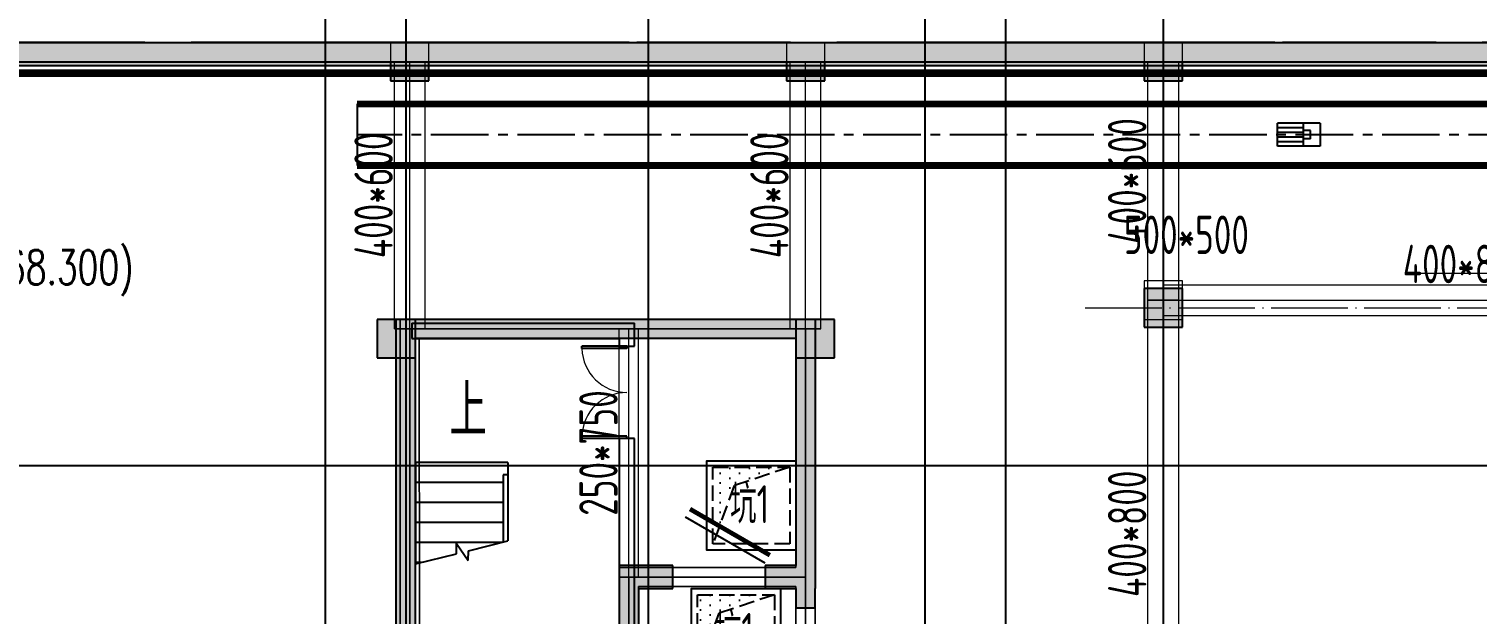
# Model space of a CAD drawing. Extents: x 369444 to 684549, y -549309 to 575337.
# Drawn here: x 541065 to 559906, y 463327 to 470932 of the extents above; entities that cross this region are included whole.
import ezdxf

# ---------------------------------------------------------------- set-up
doc = ezdxf.new("R2010")
doc.units = 0
doc.header["$LTSCALE"] = 1000
doc.header["$MEASUREMENT"] = 0
for name, pattern in [('CENTER2', [1.125, 0.75, -0.125, 0.125, -0.125]), ('DASH', [0.35, 0.25, -0.1]), ('DOTE', [2.42, 2, -0.2, 0.02, -0.2])]:
    doc.linetypes.add(name, pattern=pattern)
for name, color, linetype, lineweight, true_color in [('-1-0-1', 7, 'Continuous', 0, 0xc0c0c0), ('-1-1-2', 7, 'Continuous', 0, 0xc0c0c0), ('-2-0-1', 1, 'Continuous', 0, 0xff0000), ('-2-1-2', 9, 'Continuous', 0, 0x808080), ('1-6-1', 7, 'Continuous', 0, 0x55ff55), ('1-6-2', 7, 'Continuous', 0, 0x55ff55), ('11-6-1', 2, 'Continuous', 0, 0xffff00), ('11-6-2', 2, 'Continuous', 0, 0xffff00), ('11-6-5', 2, 'Continuous', 0, 0xffff00), ('12-6-1', 4, 'Continuous', 0, 0x00ffff), ('12-6-2', 4, 'Continuous', 0, 0x00ffff), ('12-6-5', 4, 'Continuous', 0, 0x00ffff)]:
    doc.layers.add(name, color=color, linetype=linetype, lineweight=lineweight, true_color=true_color)
for name, color, linetype in [('A-WALL-HATCH', 8, 'Continuous'), ('AIRD-PLUM', 122, 'Continuous'), ('COLUMN', 9, 'Continuous'), ('DIM_SYMB', 3, 'Continuous'), ('DOTE', 1, 'Continuous'), ('DUCT-排烟中心线', 5, 'CENTER2'), ('DUCT-排烟管', 2, 'Continuous'), ('DUCT-排烟管端线', 4, 'Continuous'), ('HS-A-轮廓线-地下室', 3, 'DASH'), ('PUB_HATCH', 8, 'Continuous'), ('STAIR', 2, 'Continuous'), ('WALL', 9, 'Continuous'), ('WINDOW', 4, 'Continuous'), ('二期轮廓线', 8, 'DASH'), ('填充', 8, 'Continuous'), ('文字', 2, 'Continuous'), ('景观场地标高', 4, 'Continuous'), ('防火分区线', 7, 'Continuous'), ('风管标注', 3, 'Continuous')]:
    doc.layers.add(name, color=color, linetype=linetype)
doc.layers.add('DOTE2', color=122, linetype='DOTE', lineweight=9)
doc.styles.add('_TCH_DIM', font='SIMPLEX', dxfattribs={"bigfont": 'GBCBIG'})
doc.styles.add('yjkcad', font='yjkeng.shx', dxfattribs={"width": 0.7, "height": 250, "bigfont": 'yjkchn.shx'})
doc.styles.add('说明', font='TSSDENG', dxfattribs={"width": 0.7, "bigfont": 'HZTXT'})

# ---------------------------------------------------------------- blocks, each defined once
blk = doc.blocks.new('$DorLib2D$00000002')
for p, q in [((-0.5, 0), (-0.5, 0.4875)), ((-0.475, 0.4875), (-0.5, 0.4875)), ((-0.475, 0), (-0.475, 0.4875)), ((0.475, 0), (0.475, 0.4875)), ((0.475, 0.4875), (0.5, 0.4875)), ((0.5, 0), (0.5, 0.4875)), ((-0.5, 0), (-0.475, 0)), ((0.5, 0), (0.475, 0))]:
    blk.add_line(p, q)
at = {"lineweight": 13}
for centre, start, end in [((-0.4875, 0), 0, 88.53072), ((0.4875, 0), 91.46928, 180)]:
    blk.add_arc(centre, 0.4875, start, end, dxfattribs=at)
blk = doc.blocks.new('$DorLib2D$00000191')
at = {"layer": 'WINDOW', "color": 0}
blk.add_line((-0.5, 0.15), (0.366, 0.65), dxfattribs=at)
at = {"layer": 'WINDOW', "color": 0, "const_width": 0.05}
blk.add_lwpolyline([(-0.55, 0.237), (0.316, 0.737)], dxfattribs=at)
blk = doc.blocks.new('JSK1000')
at = {"layer": 'AIRD-PLUM'}
h = blk.add_hatch(dxfattribs=at)
h.set_pattern_fill('DOTS', color=8, scale=80, style=0)
h.set_pattern_definition([(0, (-20, -20), (63.5, 127), [0, -127])])
h.paths.add_polyline_path([(80, 1080), (80, 80), (321, 803), (1080, 1080)])
at = {"layer": 'AIRD-PLUM', "ltscale": 0.25}
blk.add_lwpolyline([(0, 0), (1160, 0), (1160, 1160), (0, 1160)], close=True, dxfattribs=at)
at = {"layer": 'AIRD-PLUM', "color": 8, "linetype": 'DASH', "ltscale": 0.8}
blk.add_lwpolyline([(80, 80), (1080, 80), (1080, 1080), (80, 1080)], close=True, dxfattribs=at)
blk.add_lwpolyline([(80, 80), (321, 803), (1080, 1080)], dxfattribs=at)
blk = doc.blocks.new('A$C69B9310D')
at = {"layer": 'AIRD-PLUM', "xscale": -1, "rotation": 90}
blk.add_blockref('JSK1000', (1160, 1160), dxfattribs=at)
at = {"layer": '文字', "style": '说明', "width": 0.7}
blk.add_text('坑1', height=495, dxfattribs=at).set_placement((302, 350))
blk = doc.blocks.new('N-风管')
at = {"color": 0, "linetype": 'Continuous'}
for p, q in [((38489393820.127274, 3905564180.256581, 2600.00001), (38489393264.127274, 3905564180.256581, 2600.00001)), ((38489393606.289673, 3905564120.256581, 2600.00001), (38489393264.127274, 3905564120.256581, 2600.00001)), ((38489393606.289673, 3905564060.256581, 2600.00001), (38489393264.127274, 3905564060.256581, 2600.00001)), ((38489393606.289673, 3905564000.256581, 2600.00001), (38489393264.127274, 3905564000.256581, 2600.00001)), ((38489393606.289673, 3905563940.256581, 2600.00001), (38489393264.127274, 3905563940.256581, 2600.00001)), ((38489393696.917664, 3905564084.256581, 2600.00001), (38489393606.289673, 3905564084.256581, 2600.00001))]:
    blk.add_line(p, q, dxfattribs=at)
at = {"color": 0}
for p, q in [((38489393264.127274, 3905563880.256581, 2600.00001), (38489393264.127274, 3905564180.256581, 2600.00001)), ((38489393606.289673, 3905563880.256581, 2600.00001), (38489393606.289673, 3905564180.256581, 2600.00001)), ((38489393820.127274, 3905564180.256581, 2600.00001), (38489393820.127274, 3905563880.256581, 2600.00001)), ((38489393696.917664, 3905563976.256581, 2600.00001), (38489393606.289673, 3905563976.256581, 2600.00001)), ((38489393696.917664, 3905563976.256581, 2600.00001), (38489393696.917664, 3905564084.256581, 2600.00001)), ((38489393820.127274, 3905563880.256581, 2600.00001), (38489393264.127274, 3905563880.256581, 2600.00001))]:
    blk.add_line(p, q, dxfattribs=at)
at = {"layer": 'DUCT-排烟中心线', "color": 0}
blk.add_line((38489396500.724457, 3905564030.256581), (38489381290.127274, 3905564030.256581), dxfattribs=at)
at = {"layer": 'DUCT-排烟管', "color": 0, "const_width": 90}
for points in [[(38489396500.724457, 3905564430.256581), (38489381290.127274, 3905564430.256581)], [(38489381290.127274, 3905563630.256581), (38489396500.724457, 3905563630.256581)]]:
    blk.add_lwpolyline(points, dxfattribs=at)
at = {"layer": 'DUCT-排烟管端线', "color": 0}
blk.add_line((38489381290.127274, 3905564430.256581), (38489381290.127274, 3905563630.256581), dxfattribs=at)

msp = doc.modelspace()

# ---------------------------------------------------------------- hatches: boundary and pattern name
at = {"layer": 'A-WALL-HATCH'}
for points in [[(546269.7, 470256.6), (546269.7, 470756.6), (545769.7, 470756.6), (545769.7, 470256.6)], [(551419.7, 470256.9), (551419.7, 470756.9), (550919.7, 470756.9), (550919.7, 470256.9)], [(556074.7, 470256.9), (556074.7, 470756.9), (555574.7, 470756.9), (555574.7, 470256.9)], [(555574.7, 467057), (556074.7, 467057), (556074.7, 467557), (555574.7, 467557)], [(545594.7, 466657), (546094.7, 466657), (546094.7, 467157), (545594.7, 467157)], [(551044.7, 466657), (551544.7, 466657), (551544.7, 467157), (551044.7, 467157)]]:
    msp.add_hatch(color=256, dxfattribs=at).paths.add_polyline_path(points)
at = {"layer": 'PUB_HATCH'}
for points in [[(484428.7, 470517), (484558.7, 470457), (592974.6, 470457), (593274.6, 470757), (484408.7, 470757)], [(551044.7, 466907), (551294.7, 467157), (545844.7, 467157), (546094.7, 466907)], [(546044.7, 461656.9), (546094.7, 461806.9), (546094.7, 466907), (545844.7, 467157), (545844.7, 461556.9)], [(551294.7, 467157), (551044.7, 466907), (551044.7, 463957), (551128, 463757), (551294.7, 463657)], [(548994.7, 463657), (549444.7, 463657), (549444.7, 463957), (548744.7, 463957)], [(548994.7, 463657), (548744.7, 463957), (548744.7, 461807), (548994.7, 461557)], [(551044.7, 463957), (550644.7, 463957), (550644.7, 463657), (551044.7, 463657), (551128, 463757)], [(551044.7, 463657), (551044.7, 463407), (551294.7, 463407), (551294.7, 463657), (551128, 463757)]]:
    msp.add_hatch(color=256, dxfattribs=at).paths.add_polyline_path(points)
at = {"layer": 'PUB_HATCH', "linetype": 'ByBlock'}
for points in [[(545769.7, 470507), (545769.7, 470756.6), (546019.7, 470756.6), (546019.7, 470757), (538019.6, 470757), (538019.6, 470756.6), (538269.6, 470756.6), (538269.6, 470507)], [(550919.7, 470507), (550919.7, 470756.9), (551169.7, 470756.9), (551169.7, 470757), (546019.7, 470757), (546019.7, 470756.6), (546269.7, 470756.6), (546269.7, 470507)], [(555574.7, 470507), (555574.7, 470756.9), (555824.7, 470756.9), (555824.7, 470757), (551169.7, 470757), (551169.7, 470756.9), (551419.7, 470756.9), (551419.7, 470507)], [(563449.6, 470507), (563449.6, 470756.6), (563699.6, 470756.6), (563699.6, 470757), (555824.7, 470757), (555824.7, 470756.9), (556074.7, 470756.9), (556074.7, 470507)]]:
    msp.add_hatch(color=256, dxfattribs=at).paths.add_polyline_path(points)

# ---------------------------------------------------------------- linework, layer by layer
at = {"layer": '-1-0-1', "color": 0}
for p in [(546019.3, 470507.1, -3600), (551169.3, 470507.1, -3600), (555824.3, 470507.1, -3600), (555824.3, 467406.9, -3600), (546019.3, 467032.2, -3600), (548869.3, 467032.2, -3600), (551169.3, 467032.2, -3600), (548869.3, 463807.2, -3600), (551169.3, 463807.2, -3600)]:
    msp.add_point(p, dxfattribs=at)
at = {"layer": '-1-1-2', "color": 0}
for p, q in [((546019.3, 470507.1, -3600), (546019.3, 470507.1)), ((551169.3, 470507.1, -3600), (551169.3, 470507.1)), ((555824.3, 470507.1, -3600), (555824.3, 470507.1)), ((555824.3, 467406.9, -3600), (555824.3, 467406.9)), ((546019.3, 467032.2, -3600), (546019.3, 467032.2)), ((548869.3, 467032.2, -3600), (548869.3, 467032.2)), ((551169.3, 467032.2, -3600), (551169.3, 467032.2)), ((548869.3, 463807.2, -3600), (548869.3, 463807.2)), ((551169.3, 463807.2, -3600), (551169.3, 463807.2))]:
    msp.add_line(p, q, dxfattribs=at)
at = {"layer": '-2-0-1', "color": 0}
for p, q in [((538019.3, 470507.1, -3600), (546019.3, 470507.1, -3600)), ((546019.3, 467032.2, -3600), (546019.3, 470507.1, -3600)), ((546019.3, 470507.1, -3600), (551169.3, 470507.1, -3600)), ((551169.3, 467032.2, -3600), (551169.3, 470507.1, -3600)), ((551169.3, 470507.1, -3600), (555824.3, 470507.1, -3600)), ((555824.3, 467406.9, -3600), (555824.3, 470507.1, -3600)), ((555824.3, 470507.1, -3600), (563699.3, 470507.1, -3600)), ((555824.3, 461332.2, -3600), (555824.3, 467406.9, -3600)), ((555824.3, 467406.9, -3600), (563699.3, 467406.9, -3600)), ((546019.4, 461932.2, -3600), (546019.3, 467032.2, -3600)), ((546019.3, 467032.2, -3600), (548869.3, 467032.2, -3600)), ((548869.3, 463807.2, -3600), (548869.3, 467032.2, -3600)), ((548869.3, 467032.2, -3600), (551169.3, 467032.2, -3600)), ((551169.3, 463807.2, -3600), (551169.3, 467032.2, -3600)), ((548869.3, 461682.2, -3600), (548869.3, 463807.2, -3600)), ((548869.3, 463807.2, -3600), (551169.3, 463807.2, -3600)), ((551169.3, 461682.2, -3600), (551169.3, 463807.2, -3600))]:
    msp.add_line(p, q, dxfattribs=at)
at = {"layer": '-2-1-2', "color": 0}
for p, q in [((538019.3, 470507.1), (546019.3, 470507.1)), ((546019.3, 467032.2), (546019.3, 470507.1)), ((546019.3, 470507.1), (551169.3, 470507.1)), ((551169.3, 467032.2), (551169.3, 470507.1)), ((551169.3, 470507.1), (555824.3, 470507.1)), ((555824.3, 467406.9), (555824.3, 470507.1)), ((555824.3, 470507.1), (563699.3, 470507.1)), ((555824.3, 461332.2), (555824.3, 467406.9)), ((555824.3, 467406.9), (563699.3, 467406.9)), ((546019.4, 461932.2), (546019.3, 467032.2)), ((546019.3, 467032.2), (548869.3, 467032.2)), ((548869.3, 463807.2), (548869.3, 467032.2)), ((548869.3, 467032.2), (551169.3, 467032.2)), ((551169.3, 463807.2), (551169.3, 467032.2)), ((548869.3, 461682.2), (548869.3, 463807.2)), ((548869.3, 463807.2), (551169.3, 463807.2)), ((551169.3, 461682.2), (551169.3, 463807.2))]:
    msp.add_line(p, q, dxfattribs=at)
at = {"layer": '1-6-1', "color": 0}
for p, q in [((546019.3, 470757.1, -3600), (538019.3, 470757.1, -3600)), ((538019.3, 470757.1), (546019.3, 470757.1)), ((546019.3, 470757.1, -3600), (546019.3, 470757.1)), ((551169.3, 470757.1, -3600), (546019.3, 470757.1, -3600)), ((546019.3, 470757.1), (551169.3, 470757.1)), ((546019.3, 470757.1), (546019.3, 470757.1, -3600)), ((551169.3, 470757.1, -3600), (551169.3, 470757.1)), ((555824.3, 470757.1, -3600), (551169.3, 470757.1, -3600)), ((551169.3, 470757.1), (555824.3, 470757.1)), ((551169.3, 470757.1), (551169.3, 470757.1, -3600)), ((555824.3, 470757.1, -3600), (555824.3, 470757.1)), ((563699.3, 470757.1, -3600), (555824.3, 470757.1, -3600)), ((555824.3, 470757.1), (563699.3, 470757.1)), ((555824.3, 470757.1), (555824.3, 470757.1, -3600)), ((546019.3, 470457.1), (538019.3, 470457.1)), ((538019.3, 470457.1, -3600), (546019.3, 470457.1, -3600)), ((546019.3, 470457.1), (546019.3, 470457.1, -3600)), ((551169.3, 470457.1), (546019.3, 470457.1)), ((546019.3, 470457.1, -3600), (551169.3, 470457.1, -3600)), ((546019.3, 470457.1, -3600), (546019.3, 470457.1)), ((551169.3, 470457.1), (551169.3, 470457.1, -3600)), ((555824.3, 470457.1), (551169.3, 470457.1)), ((551169.3, 470457.1, -3600), (555824.3, 470457.1, -3600)), ((551169.3, 470457.1, -3600), (551169.3, 470457.1)), ((555824.3, 470457.1), (555824.3, 470457.1, -3600)), ((563699.3, 470457.1), (555824.3, 470457.1)), ((555824.3, 470457.1, -3600), (563699.3, 470457.1, -3600)), ((555824.3, 470457.1, -3600), (555824.3, 470457.1)), ((545894.3, 467157.2, -3600), (545894.4, 461932.2, -3600)), ((545894.3, 467157.2), (545894.3, 467157.2, -3600)), ((545894.4, 461932.2), (545894.3, 467157.2)), ((545894.3, 467157.2, -3600), (545894.3, 467157.2)), ((548869.3, 467157.2, -3600), (545894.3, 467157.2, -3600)), ((545894.3, 467157.2), (548869.3, 467157.2)), ((548869.3, 467157.2), (548869.3, 467157.2, -3600)), ((548869.3, 467157.2, -3600), (548869.3, 467157.2)), ((551294.3, 467157.2, -3600), (548869.3, 467157.2, -3600)), ((548869.3, 467157.2), (551294.3, 467157.2)), ((551294.3, 467157.2), (551294.3, 463807.2)), ((551294.3, 467157.2, -3600), (551294.3, 467157.2)), ((551294.3, 463807.2, -3600), (551294.3, 467157.2, -3600)), ((551294.3, 467157.2), (551294.3, 467157.2, -3600)), ((546144.3, 466907.2), (546144.4, 461932.2)), ((546144.3, 466907.2, -3600), (546144.3, 466907.2)), ((546144.4, 461932.2, -3600), (546144.3, 466907.2, -3600)), ((546144.3, 466907.2), (546144.3, 466907.2, -3600)), ((548869.3, 466907.2), (546144.3, 466907.2)), ((546144.3, 466907.2, -3600), (548869.3, 466907.2, -3600)), ((548869.3, 466907.2, -3600), (548869.3, 466907.2)), ((548869.3, 466907.2), (548869.3, 466907.2, -3600)), ((551044.3, 466907.2), (548869.3, 466907.2)), ((548869.3, 466907.2, -3600), (551044.3, 466907.2, -3600)), ((551044.3, 466907.2, -3600), (551044.3, 463932.2, -3600)), ((551044.3, 466907.2), (551044.3, 466907.2, -3600)), ((551044.3, 463932.2), (551044.3, 466907.2)), ((551044.3, 466907.2, -3600), (551044.3, 466907.2)), ((548744.3, 463932.2, -3600), (548744.3, 461807.2, -3600)), ((548744.3, 463932.2), (548744.3, 463932.2, -3600)), ((548744.3, 461807.2), (548744.3, 463932.2)), ((548744.3, 463932.2, -3600), (548744.3, 463932.2)), ((551044.3, 463932.2, -3600), (548744.3, 463932.2, -3600)), ((548744.3, 463932.2), (551044.3, 463932.2)), ((551044.3, 463932.2, -3600), (551044.3, 463932.2)), ((551044.3, 463932.2), (551044.3, 463932.2, -3600)), ((548994.3, 463682.2), (548994.3, 461807.2)), ((548994.3, 463682.2, -3600), (548994.3, 463682.2)), ((548994.3, 461807.2, -3600), (548994.3, 463682.2, -3600)), ((548994.3, 463682.2), (548994.3, 463682.2, -3600)), ((551044.3, 463682.2), (548994.3, 463682.2)), ((548994.3, 463682.2, -3600), (551044.3, 463682.2, -3600)), ((551044.3, 463682.2, -3600), (551044.3, 461807.2, -3600)), ((551044.3, 463682.2), (551044.3, 463682.2, -3600)), ((551044.3, 461807.2), (551044.3, 463682.2)), ((551044.3, 463682.2, -3600), (551044.3, 463682.2)), ((551294.3, 463807.2), (551294.3, 463807.2, -3600)), ((551294.3, 463807.2), (551294.3, 461682.2)), ((551294.3, 463807.2, -3600), (551294.3, 463807.2)), ((551294.3, 461682.2, -3600), (551294.3, 463807.2, -3600))]:
    msp.add_line(p, q, dxfattribs=at)
at = {"layer": '1-6-2', "color": 0}
for p, q in [((546019.3, 470507.1), (538019.3, 470507.1)), ((538019.3, 470507.1, -3600), (546019.3, 470507.1, -3600)), ((546019.3, 470507.1), (546019.3, 470507.1, -3600)), ((551169.3, 470507.1), (546019.3, 470507.1)), ((546019.3, 470507.1, -3600), (551169.3, 470507.1, -3600)), ((546019.3, 470507.1, -3600), (546019.3, 470507.1)), ((551169.3, 470507.1), (551169.3, 470507.1, -3600)), ((555824.3, 470507.1), (551169.3, 470507.1)), ((551169.3, 470507.1, -3600), (555824.3, 470507.1, -3600)), ((551169.3, 470507.1, -3600), (551169.3, 470507.1)), ((555824.3, 470507.1), (555824.3, 470507.1, -3600)), ((563699.3, 470507.1), (555824.3, 470507.1)), ((555824.3, 470507.1, -3600), (563699.3, 470507.1, -3600)), ((555824.3, 470507.1, -3600), (555824.3, 470507.1)), ((546019.3, 467032.2), (546019.4, 461932.2)), ((546019.3, 467032.2, -3600), (546019.3, 467032.2)), ((546019.4, 461932.2, -3600), (546019.3, 467032.2, -3600)), ((546019.3, 467032.2), (546019.3, 467032.2, -3600)), ((548869.3, 467032.2), (546019.3, 467032.2)), ((546019.3, 467032.2, -3600), (548869.3, 467032.2, -3600)), ((548869.3, 467032.2, -3600), (548869.3, 467032.2)), ((548869.3, 467032.2), (548869.3, 467032.2, -3600)), ((551169.3, 467032.2), (548869.3, 467032.2)), ((548869.3, 467032.2, -3600), (551169.3, 467032.2, -3600)), ((551169.3, 467032.2), (551169.3, 463807.2)), ((551169.3, 467032.2, -3600), (551169.3, 467032.2)), ((551169.3, 463807.2, -3600), (551169.3, 467032.2, -3600)), ((551169.3, 467032.2, -3600), (551169.3, 467032.2)), ((548869.3, 463807.2), (548869.3, 461682.2)), ((548869.3, 463807.2, -3600), (548869.3, 463807.2)), ((548869.3, 461682.2, -3600), (548869.3, 463807.2, -3600)), ((548869.3, 463807.2), (548869.3, 463807.2, -3600)), ((551169.3, 463807.2), (548869.3, 463807.2)), ((548869.3, 463807.2, -3600), (551169.3, 463807.2, -3600)), ((551169.3, 463807.2), (551169.3, 463807.2, -3600)), ((551169.3, 463807.2), (551169.3, 461682.2)), ((551169.3, 463807.2, -3600), (551169.3, 463807.2)), ((551169.3, 461682.2, -3600), (551169.3, 463807.2, -3600)), ((551169.3, 463807.2, -3600), (551169.3, 463807.2))]:
    msp.add_line(p, q, dxfattribs=at)
at = {"layer": '11-6-1', "color": 0}
for p, q in [((545769.3, 470757.1), (545769.3, 470257.1)), ((546269.3, 470757.1), (545769.3, 470757.1)), ((545769.3, 470757.1, -3600), (545769.3, 470257.1, -3600)), ((546269.3, 470757.1, -3600), (545769.3, 470757.1, -3600)), ((545769.3, 470757.1, -3600), (545769.3, 470757.1)), ((546269.3, 470257.1), (546269.3, 470757.1)), ((546269.3, 470257.1, -3600), (546269.3, 470757.1, -3600)), ((546269.3, 470757.1, -3600), (546269.3, 470757.1)), ((550919.3, 470757.1), (550919.3, 470257.1)), ((551419.3, 470757.1), (550919.3, 470757.1)), ((550919.3, 470757.1, -3600), (550919.3, 470257.1, -3600)), ((551419.3, 470757.1, -3600), (550919.3, 470757.1, -3600)), ((550919.3, 470757.1, -3600), (550919.3, 470757.1)), ((551419.3, 470257.1), (551419.3, 470757.1)), ((551419.3, 470257.1, -3600), (551419.3, 470757.1, -3600)), ((551419.3, 470757.1, -3600), (551419.3, 470757.1)), ((555574.3, 470757.1), (555574.3, 470257.1)), ((556074.3, 470757.1), (555574.3, 470757.1)), ((555574.3, 470757.1, -3600), (555574.3, 470257.1, -3600)), ((556074.3, 470757.1, -3600), (555574.3, 470757.1, -3600)), ((555574.3, 470757.1, -3600), (555574.3, 470757.1)), ((556074.3, 470257.1), (556074.3, 470757.1)), ((556074.3, 470257.1, -3600), (556074.3, 470757.1, -3600)), ((556074.3, 470757.1, -3600), (556074.3, 470757.1)), ((545769.3, 470257.1), (546269.3, 470257.1)), ((545769.3, 470257.1, -3600), (546269.3, 470257.1, -3600)), ((545769.3, 470257.1, -3600), (545769.3, 470257.1)), ((546269.3, 470257.1, -3600), (546269.3, 470257.1)), ((550919.3, 470257.1), (551419.3, 470257.1)), ((550919.3, 470257.1, -3600), (551419.3, 470257.1, -3600)), ((550919.3, 470257.1, -3600), (550919.3, 470257.1)), ((551419.3, 470257.1, -3600), (551419.3, 470257.1)), ((555574.3, 470257.1), (556074.3, 470257.1)), ((555574.3, 470257.1, -3600), (556074.3, 470257.1, -3600)), ((555574.3, 470257.1, -3600), (555574.3, 470257.1)), ((556074.3, 470257.1, -3600), (556074.3, 470257.1)), ((555574.3, 467656.9), (555574.3, 467156.9)), ((556074.3, 467656.9), (555574.3, 467656.9)), ((555574.3, 467656.9, -3600), (555574.3, 467156.9, -3600)), ((556074.3, 467656.9, -3600), (555574.3, 467656.9, -3600)), ((555574.3, 467656.9, -3600), (555574.3, 467656.9)), ((556074.3, 467156.9), (556074.3, 467656.9)), ((556074.3, 467156.9, -3600), (556074.3, 467656.9, -3600)), ((556074.3, 467656.9, -3600), (556074.3, 467656.9)), ((555574.3, 467156.9), (556074.3, 467156.9)), ((555574.3, 467156.9, -3600), (556074.3, 467156.9, -3600)), ((555574.3, 467156.9, -3600), (555574.3, 467156.9)), ((556074.3, 467156.9, -3600), (556074.3, 467156.9))]:
    msp.add_line(p, q, dxfattribs=at)
at = {"layer": '11-6-2', "color": 0}
for p, q in [((546019.3, 470507.1, -3600), (546019.3, 470507.1)), ((551169.3, 470507.1, -3600), (551169.3, 470507.1)), ((555824.3, 470507.1, -3600), (555824.3, 470507.1)), ((555824.3, 467406.9, -3600), (555824.3, 467406.9))]:
    msp.add_line(p, q, dxfattribs=at)
at = {"layer": '12-6-1', "color": 0}
for p, q in [((545819.3, 470507.1), (546219.3, 470507.1)), ((545819.3, 470507.1, -600), (545819.3, 470507.1)), ((546219.3, 470507.1, -600), (545819.3, 470507.1, -600)), ((545819.3, 467032.2), (545819.3, 470507.1)), ((545819.3, 467032.2, -600), (545819.3, 470507.1, -600)), ((546219.3, 470507.1), (546219.3, 470507.1, -600)), ((546219.3, 467032.2), (546219.3, 470507.1)), ((546219.3, 467032.2, -600), (546219.3, 470507.1, -600)), ((550969.3, 470507.1), (551369.3, 470507.1)), ((550969.3, 470507.1, -600), (550969.3, 470507.1)), ((551369.3, 470507.1, -600), (550969.3, 470507.1, -600)), ((550969.3, 467032.2), (550969.3, 470507.1)), ((550969.3, 467032.2, -600), (550969.3, 470507.1, -600)), ((551369.3, 470507.1), (551369.3, 470507.1, -600)), ((551369.3, 467032.2), (551369.3, 470507.1)), ((551369.3, 467032.2, -600), (551369.3, 470507.1, -600)), ((555624.3, 470507.1), (556024.3, 470507.1)), ((555624.3, 470507.1, -600), (555624.3, 470507.1)), ((556024.3, 470507.1, -600), (555624.3, 470507.1, -600)), ((555624.3, 467406.9), (555624.3, 470507.1)), ((555624.3, 467406.9, -600), (555624.3, 470507.1, -600)), ((556024.3, 470507.1), (556024.3, 470507.1, -600)), ((556024.3, 467406.9), (556024.3, 470507.1)), ((556024.3, 467406.9, -600), (556024.3, 470507.1, -600)), ((555824.3, 467606.9), (555824.3, 467206.9)), ((555824.3, 467606.9, -800), (555824.3, 467606.9)), ((555824.3, 467206.9, -800), (555824.3, 467606.9, -800)), ((555824.3, 467606.9), (563699.3, 467606.9)), ((555824.3, 467606.9, -800), (563699.3, 467606.9, -800)), ((555624.3, 467406.9), (556024.3, 467406.9)), ((555624.3, 467406.9, -800), (555624.3, 467406.9)), ((556024.3, 467406.9, -800), (555624.3, 467406.9, -800)), ((555624.3, 461332.2), (555624.3, 467406.9)), ((555624.3, 461332.2, -800), (555624.3, 467406.9, -800)), ((555624.3, 467406.9), (556024.3, 467406.9)), ((555624.3, 467406.9, -600), (555624.3, 467406.9)), ((556024.3, 467406.9, -600), (555624.3, 467406.9, -600)), ((556024.3, 467406.9), (556024.3, 467406.9, -800)), ((556024.3, 461332.2), (556024.3, 467406.9)), ((556024.3, 461332.2, -800), (556024.3, 467406.9, -800)), ((556024.3, 467406.9), (556024.3, 467406.9, -600)), ((555824.3, 467206.9), (555824.3, 467206.9, -800)), ((555824.3, 467206.9), (563699.3, 467206.9)), ((555824.3, 467206.9, -800), (563699.3, 467206.9, -800)), ((545819.3, 467032.2), (546219.3, 467032.2)), ((545819.3, 467032.2, -600), (545819.3, 467032.2)), ((546219.3, 467032.2, -600), (545819.3, 467032.2, -600)), ((546219.3, 467032.2), (546219.3, 467032.2, -600)), ((548744.3, 467032.2), (548994.3, 467032.2)), ((548744.3, 467032.2, -750), (548744.3, 467032.2)), ((548994.3, 467032.2, -750), (548744.3, 467032.2, -750)), ((548744.3, 463807.2), (548744.3, 467032.2)), ((548744.3, 463807.2, -750), (548744.3, 467032.2, -750)), ((548994.3, 467032.2), (548994.3, 467032.2, -750)), ((548994.3, 463807.2), (548994.3, 467032.2)), ((548994.3, 463807.2, -750), (548994.3, 467032.2, -750)), ((550969.3, 467032.2), (551369.3, 467032.2)), ((550969.3, 467032.2, -600), (550969.3, 467032.2)), ((551369.3, 467032.2, -600), (550969.3, 467032.2, -600)), ((551369.3, 467032.2), (551369.3, 467032.2, -600)), ((548744.3, 463807.2), (548994.3, 463807.2)), ((548744.3, 463807.2, -750), (548744.3, 463807.2)), ((548994.3, 463807.2, -750), (548744.3, 463807.2, -750)), ((548994.3, 463807.2), (548994.3, 463807.2, -750))]:
    msp.add_line(p, q, dxfattribs=at)
at = {"layer": '12-6-2', "color": 0}
for p, q in [((546019.3, 467032.2), (546019.3, 470507.1)), ((551169.3, 467032.2), (551169.3, 470507.1)), ((555824.3, 467406.9), (555824.3, 470507.1)), ((555824.3, 461332.2), (555824.3, 467406.9)), ((555824.3, 467406.9), (563699.3, 467406.9)), ((548869.3, 463807.2), (548869.3, 467032.2))]:
    msp.add_line(p, q, dxfattribs=at)
at = {"layer": 'COLUMN', "color": 8}
for p, q in [((545769.7, 470507), (545769.7, 470256.6)), ((546269.7, 470256.6), (546269.7, 470507)), ((550919.7, 470507), (550919.7, 470256.9)), ((551419.7, 470256.9), (551419.7, 470507)), ((555574.7, 470507), (555574.7, 470256.9)), ((556074.7, 470256.9), (556074.7, 470507)), ((545769.7, 470256.6), (546269.7, 470256.6)), ((550919.7, 470256.9), (551419.7, 470256.9)), ((555574.7, 470256.9), (556074.7, 470256.9)), ((556074.7, 467557), (555574.7, 467557)), ((555574.7, 467557), (555574.7, 467057)), ((556074.7, 467057), (556074.7, 467557)), ((546094.7, 467157), (545594.7, 467157)), ((545594.7, 467157), (545594.7, 466657)), ((546094.7, 466657), (546094.7, 467157)), ((551544.7, 467157), (551044.7, 467157)), ((551044.7, 467157), (551044.7, 466657)), ((551544.7, 466657), (551544.7, 467157)), ((555574.7, 467057), (556074.7, 467057)), ((545594.7, 466657), (546094.7, 466657)), ((551044.7, 466657), (551544.7, 466657))]:
    msp.add_line(p, q, dxfattribs=at)
at = {"layer": 'DIM_SYMB'}
msp.add_lwpolyline([(546744.7, 465427, 0, 0, 0), (546744.7, 464857, 160, 0, 0), (546744.7, 464257, 0, 0, 0)], format="xyseb", dxfattribs=at)
at = {"layer": 'DOTE', "color": 8}
for p, q in [((544924.5, 59364.2), (544924.5, 476704.8)), ((545974.5, 261807), (545974.5, 476704.8)), ((549124.5, 261807), (549124.5, 476704.8)), ((552724.5, 59364.2), (552724.5, 476704.8)), ((553774.5, 261807), (553774.5, 476704.8)), ((555824.5, 261807), (555824.5, 476704.8))]:
    msp.add_line(p, q, dxfattribs=at)
at = {"layer": 'DOTE', "color": 8, "lineweight": -2}
for p, q in [((377844.4, 470507), (624570.9, 470507)), ((377844.4, 465257), (624570.9, 465257))]:
    msp.add_line(p, q, dxfattribs=at)
at = {"layer": 'DOTE2', "linetype": 'DOTE', "ltscale": 0.5}
for points in [[(559138.6, 467757), (564449.6, 467757)], [(554805.6, 467307), (564449.6, 467307)]]:
    msp.add_lwpolyline(points, dxfattribs=at)
at = {"layer": 'HS-A-轮廓线-地下室', "lineweight": -2, "ltscale": 8}
msp.add_lwpolyline([(603774.5, 460257), (603774.5, 473207), (592974.5, 473207), (592974.5, 470757), (537864.5, 470756.9)], dxfattribs=at)
at = {"layer": 'STAIR', "color": 2}
for p, q in [((546094.7, 465297), (546094.7, 463977.9)), ((547294.7, 465297), (546094.7, 465297)), ((547294.7, 465297), (547294.7, 465137)), ((547234.7, 465037), (546094.7, 465037)), ((547234.7, 465137), (547234.7, 464261.2)), ((547294.7, 465137), (547234.7, 465137)), ((547294.7, 465137), (547294.7, 464276.1)), ((547294.7, 465137), (547294.7, 464276.1)), ((547234.7, 464777), (546094.7, 464777)), ((547234.7, 464517), (546094.7, 464517)), ((547217.8, 464257), (546094.7, 464257)), ((546626.9, 464110.1), (546629.3, 464245.1)), ((546629.3, 464245.1), (546779.6, 464022)), ((546781.9, 464148.6), (547294.7, 464276.1)), ((546094.7, 463977.9), (546626.9, 464110.1)), ((546779.6, 464022), (546781.9, 464148.6)), ((546171.6, 463997), (546094.7, 463997))]:
    msp.add_line(p, q, dxfattribs=at)
at = {"layer": 'WALL'}
for p, q in [((484408.7, 470757), (593274.6, 470757)), ((484558.7, 470457), (592974.6, 470457)), ((551294.7, 467157), (545844.7, 467157)), ((545844.7, 461556.9), (545844.7, 467157)), ((546044.7, 467107), (548944.7, 467107)), ((546044.7, 467107), (546044.7, 466907)), ((548944.7, 466807), (548944.7, 467107)), ((551294.7, 467157), (551294.7, 463657)), ((546044.7, 466907), (548744.7, 466907)), ((551044.7, 466907), (546094.7, 466907)), ((546094.7, 461806.9), (546094.7, 466907)), ((548744.7, 466907), (548744.7, 466807)), ((551044.7, 466907), (551044.7, 463957)), ((548744.7, 466807), (548944.7, 466807)), ((548944.7, 465607), (548744.7, 465607)), ((548744.7, 465607), (548744.7, 461757)), ((548944.7, 461557), (548944.7, 465607)), ((549444.7, 463957), (548744.7, 463957)), ((548744.7, 463957), (548744.7, 461807)), ((549444.7, 463657), (549444.7, 463957)), ((551044.7, 463957), (550644.7, 463957)), ((550644.7, 463957), (550644.7, 463657)), ((548994.7, 463657), (549444.7, 463657)), ((548994.7, 463657), (548994.7, 461557)), ((550644.7, 463657), (551044.7, 463657)), ((551044.7, 463657), (551044.7, 463407)), ((551294.7, 463407), (551294.7, 463657)), ((551044.7, 463407), (551294.7, 463407))]:
    msp.add_line(p, q, dxfattribs=at)
at = {"layer": 'WALL', "linetype": 'ByBlock'}
for p, q in [((538019.6, 470757), (546019.7, 470757)), ((546019.7, 470757), (551169.7, 470757)), ((551169.7, 470757), (555824.7, 470757)), ((555824.7, 470757), (563699.6, 470757)), ((538269.6, 470507), (545769.7, 470507)), ((546269.7, 470507), (550919.7, 470507)), ((551419.7, 470507), (555574.7, 470507)), ((556074.7, 470507), (563449.6, 470507))]:
    msp.add_line(p, q, dxfattribs=at)
at = {"layer": '二期轮廓线', "ltscale": 6}
msp.add_lwpolyline([(599724.6, 398907), (599724.6, 433307), (599574.6, 433307), (599574.7, 442606.9), (605524.6, 442606.9), (605524.6, 442606.9), (605524.6, 460257), (603774.6, 460256.9), (603774.6, 460257), (603774.6, 473207), (592974.6, 473207), (592974.6, 470757), (537864.7, 470756.9)], dxfattribs=at)
at = {"layer": '防火分区线', "color": 3, "linetype": 'DASH', "ltscale": 8, "const_width": 100}
msp.add_lwpolyline([(538264.5, 470356.9), (593374.5, 470356.9)], dxfattribs=at)

# ---------------------------------------------------------------- block references
at = {"layer": 'WINDOW', "xscale": 1200, "yscale": 1200, "zscale": 1200, "rotation": 90}
msp.add_blockref('$DorLib2D$00000002', (548844.7, 466207), dxfattribs=at)
at = {"layer": 'WINDOW', "xscale": -1200, "yscale": 1200, "zscale": 1200}
msp.add_blockref('$DorLib2D$00000191', (550044.7, 463807), dxfattribs=at)
at = {"layer": '填充'}
for p in [(549884.7, 464157, 0.5), (549684.7, 462497, 0.5)]:
    msp.add_blockref('A$C69B9310D', p, dxfattribs=at)
at = {"layer": '风管标注', "color": 8}
msp.add_blockref('N-风管', (-38488835956.2, -3905094473.4), dxfattribs=at)

# ---------------------------------------------------------------- texts
at = {"layer": '11-6-5', "color": 0, "insert": (556124.3, 468006.9, -3600), "char_height": 500, "attachment_point": 8, "style": 'yjkcad'}
msp.add_mtext('500*500', dxfattribs=at)
at = {"layer": '12-6-5', "color": 0, "char_height": 500, "attachment_point": 8, "rotation": 90, "style": 'yjkcad'}
for s, insert in [('400*600', (555604.3, 468957)), ('400*600', (545799.3, 468769.6)), ('400*600', (550949.3, 468769.6)), ('250*750', (548724.3, 465419.7)), ('400*800', (555604.3, 464369.6))]:
    msp.add_mtext(s, dxfattribs=dict(at, insert=insert))
at = {"layer": '12-6-5', "color": 0, "insert": (559761.8, 467626.9), "char_height": 500, "attachment_point": 8, "style": 'yjkcad'}
msp.add_mtext('400*800', dxfattribs=at)
at = {"layer": 'DIM_SYMB', "color": 7, "style": '_TCH_DIM'}
msp.add_text('上', height=675.2, dxfattribs=at).set_placement((546536.2, 465637))
at = {"layer": '景观场地标高', "color": 7, "style": '_TCH_DIM', "width": 0.705882}
msp.add_text('(68.300)', height=446.25, dxfattribs=at).set_placement((540564.8, 467610.7))

doc.saveas('drawing.dxf')
